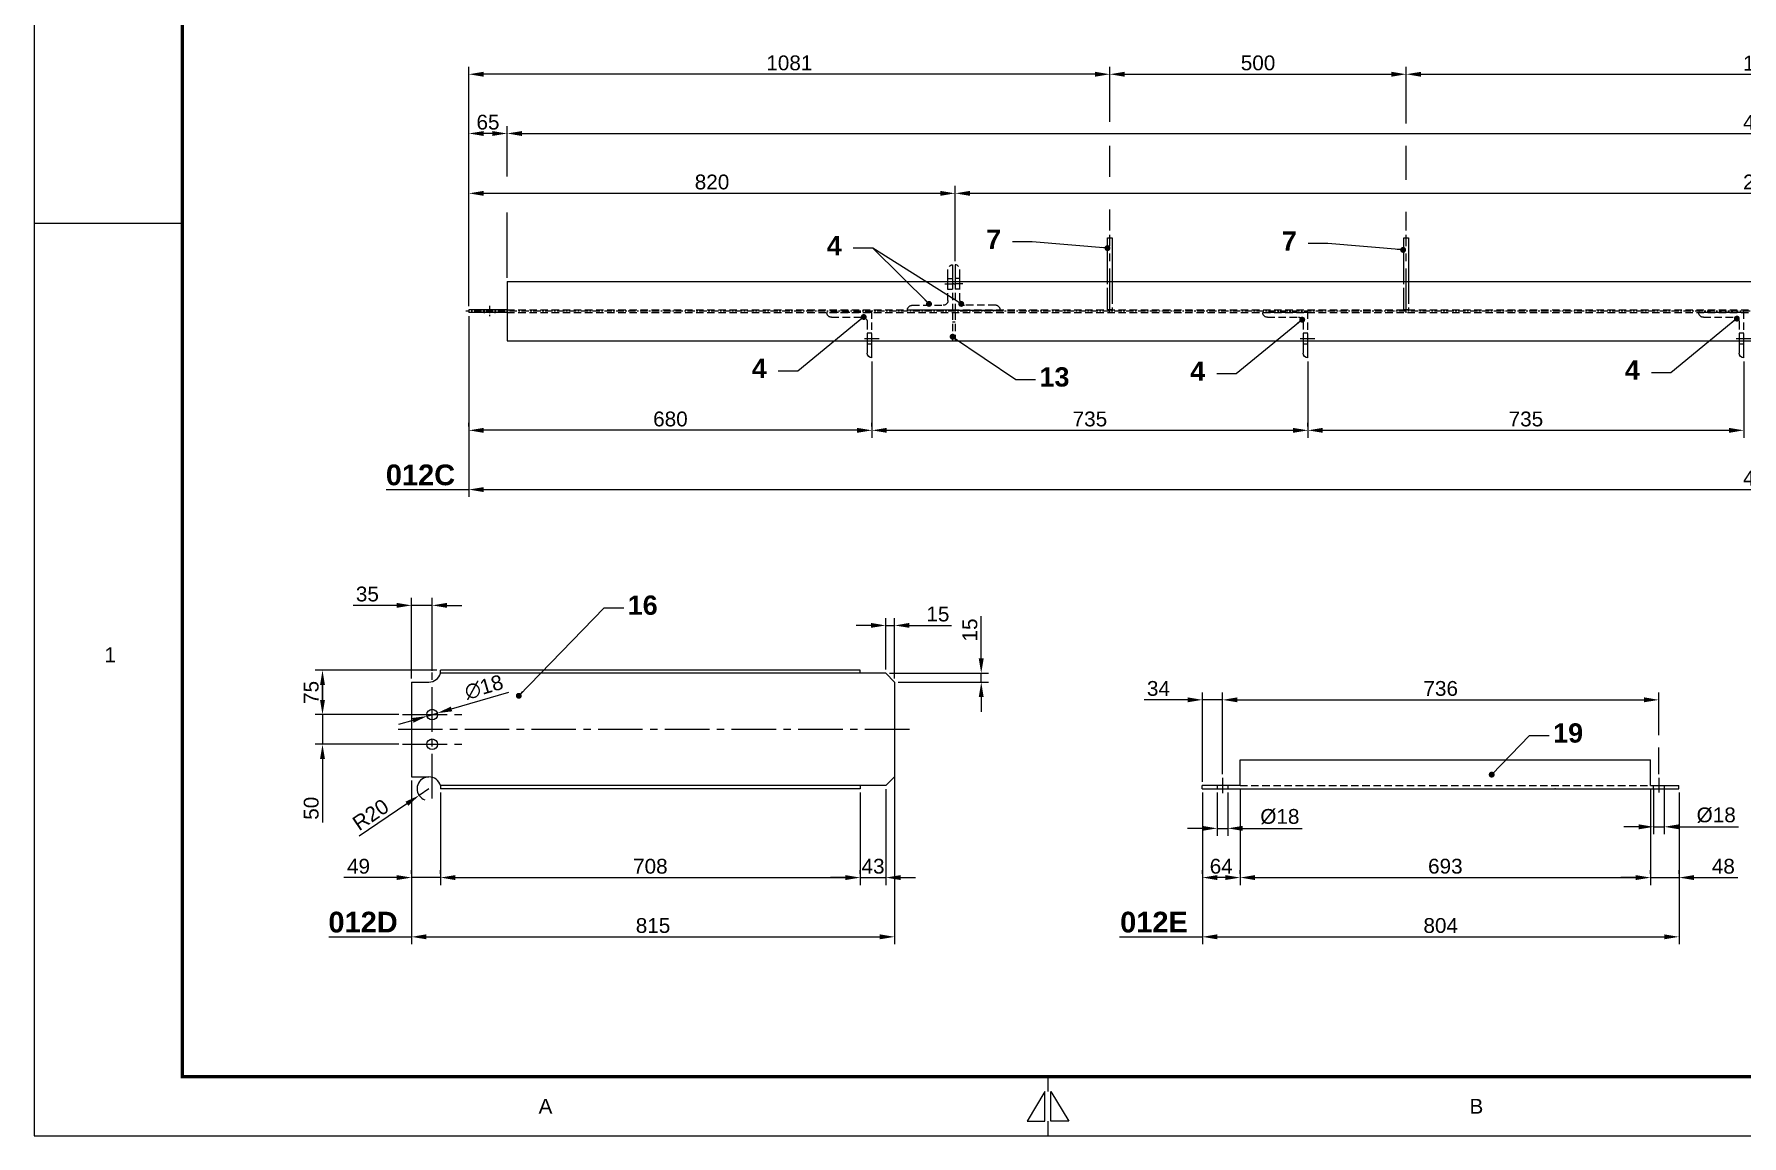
# Model space of a CAD drawing. Header units: millimetres. Extents: x -11137 to 17544, y -5373 to 15400.
# Drawn here: x 0 to 2880, y 0 to 1859 of the extents above; entities that cross this region are included whole.
import ezdxf
from ezdxf.enums import TextEntityAlignment as Align

# ---------------------------------------------------------------- set-up
doc = ezdxf.new("R2010")
doc.units = ezdxf.units.MM
doc.header["$LTSCALE"] = 100
doc.header["$MEASUREMENT"] = 0
for name, pattern in [('CENTER', [2, 1.25, -0.25, 0.25, -0.25]), ('CENTER2', [1.125, 0.75, -0.125, 0.125, -0.125]), ('HIDDEN', [0.375, 0.25, -0.125])]:
    doc.linetypes.add(name, pattern=pattern)
for name, color, linetype in [('2D_BEMASSUNG', 1, 'Continuous'), ('CENTRO', 1, 'CENTER'), ('CONTORNO', 3, 'Continuous'), ('EM-PJ-CENTRO', 10, 'CENTER2'), ('EM-PJ-CONTORNO', 3, 'Continuous'), ('EM-PJ-COTA', 7, 'Continuous'), ('EM-PJ-TEXTO', 7, 'Continuous'), ('EM-PJ-TRACEJADA', 1, 'HIDDEN')]:
    doc.layers.add(name, color=color, linetype=linetype)
doc.styles.add('PADRAO ANGLO', font='arial.ttf')
doc.styles.add('PADRAO ANGLO NEG', font='arialbd.ttf')
doc.dimstyles.new('COTAS-ANGLO-PADRÃO', dxfattribs={"dimscale": 10, "dimtxt": 2.5, "dimasz": 2.5, "dimexe": 1.25, "dimexo": 0.625, "dimtad": 1, "dimtxsty": 'PADRAO ANGLO', "dimcen": 2.5, "dimclrd": 256, "dimclre": 256, "dimclrt": 256, "dimadec": 0, "dimazin": 0, "dimtfac": 1, "dimtmove": 0, "dimatfit": 0, "dimfxl": 1, "dimarcsym": 0})

# ---------------------------------------------------------------- blocks, each defined once
blk = doc.blocks.new('FORMATO_A1')
for p, q in [((0, 594), (0, 0)), ((25, 154), (0, 154)), ((171, 10), (171, 7.5)), ((0, 0), (841, 0)), ((171, 2.5), (171, 0)), ((171, 2.5), (171, 0))]:
    blk.add_line(p, q)
at = {"const_width": 0.6}
blk.add_lwpolyline([(831, 584), (25, 584), (25, 10), (831, 10)], close=True, dxfattribs=at)
for points in [[(170.5, 7.5), (167.5, 2.5), (170.5, 2.5)], [(171.5, 7.5), (174.5, 2.5), (171.5, 2.5)]]:
    blk.add_lwpolyline(points, close=True)
at = {"style": 'PADRAO ANGLO'}
for s, p in [('1', (12.81, 81.2)), ('A', (86.25, 5)), ('B', (243.27, 5))]:
    blk.add_text(s, height=2.5, dxfattribs=at).set_placement(p, align=Align.MIDDLE)
blk = doc.blocks.new('u8')
at = {"layer": '2D_BEMASSUNG'}
blk.add_point((38250.3, -24316), dxfattribs=at)
at = {"layer": 'EM-PJ-CENTRO'}
for p, q in [((38268.8, -23754.9), (38242.5, -23754.9)), ((38268.8, -24490.9), (38243.9, -24490.9))]:
    blk.add_line(p, q, dxfattribs=at)
at = {"layer": 'EM-PJ-CONTORNO', "ltscale": 0.5}
for p, q in [((38250.3, -23720.9), (38250.3, -23774.5)), ((38250.3, -23720.9), (38255.8, -23720.9)), ((38255.8, -23784.5), (38255.8, -23720.9)), ((38250.3, -23774.5), (38250.3, -24487)), ((38255.8, -23784.5), (38299, -23784.5)), ((38299, -23784.5), (38299, -24477)), ((38255.8, -24477), (38299, -24477)), ((38255.8, -24477), (38255.8, -24487)), ((38250.3, -24487), (38250.3, -24524.9)), ((38255.8, -24487), (38255.8, -24524.9)), ((38250.3, -24524.9), (38255.8, -24524.9))]:
    blk.add_line(p, q, dxfattribs=at)
at = {"layer": 'EM-PJ-TRACEJADA', "ltscale": 0.5}
for p, q in [((38255.8, -23745.9), (38250.3, -23745.9)), ((38255.8, -23763.9), (38250.3, -23763.9)), ((38255.8, -23784.5), (38255.8, -24477)), ((38255.8, -24499.9), (38250.3, -24499.9))]:
    blk.add_line(p, q, dxfattribs=at)
at = {"layer": 'EM-PJ-TRACEJADA'}
blk.add_line((38250.3, -24481.9), (38255.8, -24481.9), dxfattribs=at)
blk = doc.blocks.new('*D34')
at = {"layer": 'Defpoints', "color": 0, "transparency": 16777216}
for p in [(1970.5, 585.9), (2774.5, 585.9), (2774.5, 335.9)]:
    blk.add_point(p, dxfattribs=at)
at = {"layer": 'EM-PJ-COTA', "lineweight": -2, "transparency": 16777216}
for p, q in [((1970.5, 579.7), (1970.5, 323.4)), ((2774.5, 579.7), (2774.5, 323.4)), ((1995.5, 335.9), (2749.5, 335.9))]:
    blk.add_line(p, q, dxfattribs=at)
at = {"layer": 'EM-PJ-COTA', "transparency": 16777216}
for points in [[(1995.5, 340.1), (1995.5, 331.8), (1970.5, 335.9)], [(2749.5, 340.1), (2749.5, 331.8), (2774.5, 335.9)]]:
    blk.add_solid(points, dxfattribs=at)
at = {"layer": 'EM-PJ-COTA', "transparency": 16777216, "insert": (2372.5, 354.9), "char_height": 25, "attachment_point": 5, "style": 'PADRAO ANGLO'}
blk.add_mtext('804', dxfattribs=at)
blk = doc.blocks.new('*D35')
at = {"layer": 'Defpoints', "color": 0, "transparency": 16777216}
for p in [(1970.5, 735.9), (1970.5, 591.5), (2004.5, 604.5)]:
    blk.add_point(p, dxfattribs=at)
at = {"layer": 'EM-PJ-COTA', "lineweight": -2, "transparency": 16777216}
for p, q in [((1945.5, 735.9), (1872.3, 735.9)), ((1970.5, 597.8), (1970.5, 748.4)), ((2004.5, 735.9), (1970.5, 735.9)), ((2004.5, 610.7), (2004.5, 748.4)), ((2029.5, 735.9), (2054.5, 735.9))]:
    blk.add_line(p, q, dxfattribs=at)
at = {"layer": 'EM-PJ-COTA', "transparency": 16777216}
for points in [[(1945.5, 740.1), (1945.5, 731.8), (1970.5, 735.9)], [(2029.5, 740.1), (2029.5, 731.8), (2004.5, 735.9)]]:
    blk.add_solid(points, dxfattribs=at)
at = {"layer": 'EM-PJ-COTA', "transparency": 16777216, "insert": (1896.4, 755), "char_height": 25, "attachment_point": 5, "style": 'PADRAO ANGLO'}
blk.add_mtext('34', dxfattribs=at)
blk = doc.blocks.new('*D36')
at = {"layer": 'Defpoints', "color": 0, "transparency": 16777216}
for p in [(2034.1, 591.5), (1970.5, 435.9), (1970.5, 435.9)]:
    blk.add_point(p, dxfattribs=at)
at = {"layer": 'EM-PJ-COTA', "lineweight": -2, "transparency": 16777216}
for p, q in [((2034.1, 585.3), (2034.1, 423.4)), ((1970.5, 442.2), (1970.5, 448.4)), ((2009.1, 435.9), (1995.5, 435.9))]:
    blk.add_line(p, q, dxfattribs=at)
at = {"layer": 'EM-PJ-COTA', "transparency": 16777216}
for points in [[(1995.5, 440.1), (1995.5, 431.8), (1970.5, 435.9)], [(2009.1, 440.1), (2009.1, 431.8), (2034.1, 435.9)]]:
    blk.add_solid(points, dxfattribs=at)
at = {"layer": 'EM-PJ-COTA', "transparency": 16777216, "insert": (2002.3, 454.9), "char_height": 25, "attachment_point": 5, "style": 'PADRAO ANGLO'}
blk.add_mtext('64', dxfattribs=at)
blk = doc.blocks.new('*D37')
at = {"layer": 'Defpoints', "color": 0, "transparency": 16777216}
for p in [(2726.6, 591.5), (2034.1, 435.9), (2726.6, 435.9)]:
    blk.add_point(p, dxfattribs=at)
at = {"layer": 'EM-PJ-COTA', "lineweight": -2, "transparency": 16777216}
for p, q in [((2726.6, 585.3), (2726.6, 423.4)), ((2034.1, 442.2), (2034.1, 448.4)), ((2059.1, 435.9), (2701.6, 435.9))]:
    blk.add_line(p, q, dxfattribs=at)
at = {"layer": 'EM-PJ-COTA', "transparency": 16777216}
for points in [[(2059.1, 440.1), (2059.1, 431.8), (2034.1, 435.9)], [(2701.6, 440.1), (2701.6, 431.8), (2726.6, 435.9)]]:
    blk.add_solid(points, dxfattribs=at)
at = {"layer": 'EM-PJ-COTA', "transparency": 16777216, "insert": (2380.3, 455), "char_height": 25, "attachment_point": 5, "style": 'PADRAO ANGLO'}
blk.add_mtext('693', dxfattribs=at)
blk = doc.blocks.new('*D38')
at = {"layer": 'Defpoints', "color": 0, "transparency": 16777216}
for p in [(2004.5, 735.9), (2740.5, 735.9), (2740.5, 604.5)]:
    blk.add_point(p, dxfattribs=at)
at = {"layer": 'EM-PJ-COTA', "lineweight": -2, "transparency": 16777216}
for p, q in [((2004.5, 742.2), (2004.5, 748.4)), ((2029.5, 735.9), (2715.5, 735.9)), ((2740.5, 676.1), (2740.5, 748.4)), ((2740.5, 610.7), (2740.5, 655.2))]:
    blk.add_line(p, q, dxfattribs=at)
at = {"layer": 'EM-PJ-COTA', "transparency": 16777216}
for points in [[(2029.5, 740.1), (2029.5, 731.8), (2004.5, 735.9)], [(2715.5, 740.1), (2715.5, 731.8), (2740.5, 735.9)]]:
    blk.add_solid(points, dxfattribs=at)
at = {"layer": 'EM-PJ-COTA', "transparency": 16777216, "insert": (2372.5, 755), "char_height": 25, "attachment_point": 5, "style": 'PADRAO ANGLO'}
blk.add_mtext('736', dxfattribs=at)
blk = doc.blocks.new('*D39')
at = {"layer": 'Defpoints', "color": 0, "transparency": 16777216}
for p in [(2726.6, 435.9), (2774.5, 435.9), (2774.5, 435.9)]:
    blk.add_point(p, dxfattribs=at)
at = {"layer": 'EM-PJ-COTA', "lineweight": -2, "transparency": 16777216}
for p, q in [((2701.6, 435.9), (2676.6, 435.9)), ((2726.6, 442.2), (2726.6, 448.4)), ((2726.6, 435.9), (2774.5, 435.9)), ((2774.5, 442.2), (2774.5, 448.4)), ((2799.5, 435.9), (2873.8, 435.9))]:
    blk.add_line(p, q, dxfattribs=at)
at = {"layer": 'EM-PJ-COTA', "transparency": 16777216}
for points in [[(2701.6, 440.1), (2701.6, 431.8), (2726.6, 435.9)], [(2799.5, 440.1), (2799.5, 431.8), (2774.5, 435.9)]]:
    blk.add_solid(points, dxfattribs=at)
at = {"layer": 'EM-PJ-COTA', "transparency": 16777216, "insert": (2849.2, 454.9), "char_height": 25, "attachment_point": 5, "style": 'PADRAO ANGLO'}
blk.add_mtext('48', dxfattribs=at)
blk = doc.blocks.new('*D43')
at = {"layer": 'Defpoints', "color": 0, "transparency": 16777216}
for p in [(733.2, 1389.6), (5109.4, 1388.7), (5109.4, 1090.8)]:
    blk.add_point(p, dxfattribs=at)
at = {"layer": 'EM-PJ-COTA', "lineweight": -2, "transparency": 16777216}
for p, q in [((733.2, 1383.4), (733.2, 1078.3)), ((5109.4, 1382.4), (5109.4, 1078.3)), ((758.2, 1090.8), (5084.4, 1090.8))]:
    blk.add_line(p, q, dxfattribs=at)
at = {"layer": 'EM-PJ-COTA', "transparency": 16777216}
for points in [[(758.2, 1094.9), (758.2, 1086.6), (733.2, 1090.8)], [(5084.4, 1094.9), (5084.4, 1086.6), (5109.4, 1090.8)]]:
    blk.add_solid(points, dxfattribs=at)
at = {"layer": 'EM-PJ-COTA', "transparency": 16777216, "insert": (2921.3, 1109.8), "char_height": 25, "attachment_point": 5, "style": 'PADRAO ANGLO'}
blk.add_mtext('4376', dxfattribs=at)
blk = doc.blocks.new('*D44')
at = {"layer": 'Defpoints', "color": 0, "transparency": 16777216}
for p in [(1413.2, 1313.4), (733.2, 1190.8), (733.2, 1190.8)]:
    blk.add_point(p, dxfattribs=at)
at = {"layer": 'EM-PJ-COTA', "lineweight": -2, "transparency": 16777216}
for p, q in [((1413.2, 1307.2), (1413.2, 1178.3)), ((733.2, 1197), (733.2, 1203.3)), ((1388.2, 1190.8), (758.2, 1190.8))]:
    blk.add_line(p, q, dxfattribs=at)
at = {"layer": 'EM-PJ-COTA', "transparency": 16777216}
for points in [[(758.2, 1194.9), (758.2, 1186.6), (733.2, 1190.8)], [(1388.2, 1194.9), (1388.2, 1186.6), (1413.2, 1190.8)]]:
    blk.add_solid(points, dxfattribs=at)
at = {"layer": 'EM-PJ-COTA', "transparency": 16777216, "insert": (1073.2, 1209.8), "char_height": 25, "attachment_point": 5, "style": 'PADRAO ANGLO'}
blk.add_mtext('680', dxfattribs=at)
blk = doc.blocks.new('*D45')
at = {"layer": 'Defpoints', "color": 0, "transparency": 16777216}
for p in [(2148.5, 1313.4), (1413.2, 1190.8), (2148.5, 1190.8)]:
    blk.add_point(p, dxfattribs=at)
at = {"layer": 'EM-PJ-COTA', "lineweight": -2, "transparency": 16777216}
for p, q in [((2148.5, 1307.2), (2148.5, 1178.3)), ((1413.2, 1197), (1413.2, 1203.3)), ((1438.2, 1190.8), (2123.5, 1190.8))]:
    blk.add_line(p, q, dxfattribs=at)
at = {"layer": 'EM-PJ-COTA', "transparency": 16777216}
for points in [[(1438.2, 1194.9), (1438.2, 1186.6), (1413.2, 1190.8)], [(2123.5, 1194.9), (2123.5, 1186.6), (2148.5, 1190.8)]]:
    blk.add_solid(points, dxfattribs=at)
at = {"layer": 'EM-PJ-COTA', "transparency": 16777216, "insert": (1780.8, 1209.8), "char_height": 25, "attachment_point": 5, "style": 'PADRAO ANGLO'}
blk.add_mtext('735', dxfattribs=at)
blk = doc.blocks.new('*D46')
at = {"layer": 'Defpoints', "color": 0, "transparency": 16777216}
for p in [(2883.8, 1313.4), (2148.5, 1190.8), (2883.8, 1190.8)]:
    blk.add_point(p, dxfattribs=at)
at = {"layer": 'EM-PJ-COTA', "lineweight": -2, "transparency": 16777216}
for p, q in [((2883.8, 1307.2), (2883.8, 1178.3)), ((2148.5, 1197), (2148.5, 1203.3)), ((2173.5, 1190.8), (2858.8, 1190.8))]:
    blk.add_line(p, q, dxfattribs=at)
at = {"layer": 'EM-PJ-COTA', "transparency": 16777216}
for points in [[(2173.5, 1194.9), (2173.5, 1186.6), (2148.5, 1190.8)], [(2858.8, 1194.9), (2858.8, 1186.6), (2883.8, 1190.8)]]:
    blk.add_solid(points, dxfattribs=at)
at = {"layer": 'EM-PJ-COTA', "transparency": 16777216, "insert": (2516.2, 1209.8), "char_height": 25, "attachment_point": 5, "style": 'PADRAO ANGLO'}
blk.add_mtext('735', dxfattribs=at)
blk = doc.blocks.new('*D49')
at = {"layer": 'Defpoints', "color": 0, "transparency": 16777216}
for p in [(1553.5, 1590.8), (733.2, 1476), (1553.5, 1470.1)]:
    blk.add_point(p, dxfattribs=at)
at = {"layer": 'EM-PJ-COTA', "lineweight": -2, "transparency": 16777216}
for p, q in [((733.2, 1482.2), (733.2, 1603.3)), ((758.2, 1590.8), (1528.5, 1590.8)), ((1553.5, 1476.4), (1553.5, 1603.3))]:
    blk.add_line(p, q, dxfattribs=at)
at = {"layer": 'EM-PJ-COTA', "transparency": 16777216}
for points in [[(758.2, 1594.9), (758.2, 1586.6), (733.2, 1590.8)], [(1528.5, 1594.9), (1528.5, 1586.6), (1553.5, 1590.8)]]:
    blk.add_solid(points, dxfattribs=at)
at = {"layer": 'EM-PJ-COTA', "transparency": 16777216, "insert": (1143.4, 1609.8), "char_height": 25, "attachment_point": 5, "style": 'PADRAO ANGLO'}
blk.add_mtext('820', dxfattribs=at)
blk = doc.blocks.new('*D50')
at = {"layer": 'Defpoints', "color": 0, "transparency": 16777216}
for p in [(1553.5, 1590.8), (4289.2, 1590.8), (4289.2, 1470.1)]:
    blk.add_point(p, dxfattribs=at)
at = {"layer": 'EM-PJ-COTA', "lineweight": -2, "transparency": 16777216}
for p, q in [((1553.5, 1597), (1553.5, 1603.3)), ((1578.5, 1590.8), (4264.2, 1590.8)), ((4289.2, 1476.4), (4289.2, 1603.3))]:
    blk.add_line(p, q, dxfattribs=at)
at = {"layer": 'EM-PJ-COTA', "transparency": 16777216}
for points in [[(1578.5, 1594.9), (1578.5, 1586.6), (1553.5, 1590.8)], [(4264.2, 1594.9), (4264.2, 1586.6), (4289.2, 1590.8)]]:
    blk.add_solid(points, dxfattribs=at)
at = {"layer": 'EM-PJ-COTA', "transparency": 16777216, "insert": (2921.3, 1609.8), "char_height": 25, "attachment_point": 5, "style": 'PADRAO ANGLO'}
blk.add_mtext('2736', dxfattribs=at)
blk = doc.blocks.new('*D51')
at = {"layer": 'Defpoints', "color": 0, "transparency": 16777216}
for p in [(733.2, 1791.8), (733.2, 1590.8), (1814.4, 1521.8)]:
    blk.add_point(p, dxfattribs=at)
at = {"layer": 'EM-PJ-COTA', "lineweight": -2, "transparency": 16777216}
for p, q in [((733.2, 1597), (733.2, 1804.3)), ((1789.4, 1791.8), (758.2, 1791.8)), ((1814.4, 1711.4), (1814.4, 1804.3)), ((1814.4, 1618.6), (1814.4, 1671.1)), ((1814.4, 1528), (1814.4, 1563.6))]:
    blk.add_line(p, q, dxfattribs=at)
at = {"layer": 'EM-PJ-COTA', "transparency": 16777216}
for points in [[(758.2, 1795.9), (758.2, 1787.6), (733.2, 1791.8)], [(1789.4, 1795.9), (1789.4, 1787.6), (1814.4, 1791.8)]]:
    blk.add_solid(points, dxfattribs=at)
at = {"layer": 'EM-PJ-COTA', "transparency": 16777216, "insert": (1273.8, 1810.8), "char_height": 25, "attachment_point": 5, "style": 'PADRAO ANGLO'}
blk.add_mtext('1081', dxfattribs=at)
blk = doc.blocks.new('*D52')
at = {"layer": 'Defpoints', "color": 0, "transparency": 16777216}
for p in [(1814.4, 1791.8), (2314.4, 1791.8), (2314.4, 1521.8)]:
    blk.add_point(p, dxfattribs=at)
at = {"layer": 'EM-PJ-COTA', "lineweight": -2, "transparency": 16777216}
for p, q in [((1814.4, 1798), (1814.4, 1804.3)), ((1839.4, 1791.8), (2289.4, 1791.8)), ((2314.4, 1708.9), (2314.4, 1804.3)), ((2314.4, 1613.6), (2314.4, 1671.1)), ((2314.4, 1528), (2314.4, 1559.3))]:
    blk.add_line(p, q, dxfattribs=at)
at = {"layer": 'EM-PJ-COTA', "transparency": 16777216}
for points in [[(1839.4, 1795.9), (1839.4, 1787.6), (1814.4, 1791.8)], [(2289.4, 1795.9), (2289.4, 1787.6), (2314.4, 1791.8)]]:
    blk.add_solid(points, dxfattribs=at)
at = {"layer": 'EM-PJ-COTA', "transparency": 16777216, "insert": (2064.4, 1810.8), "char_height": 25, "attachment_point": 5, "style": 'PADRAO ANGLO'}
blk.add_mtext('500', dxfattribs=at)
blk = doc.blocks.new('*D53')
at = {"layer": 'Defpoints', "color": 0, "transparency": 16777216}
for p in [(2314.4, 1791.8), (3528.2, 1791.8), (3528.2, 1521.8)]:
    blk.add_point(p, dxfattribs=at)
at = {"layer": 'EM-PJ-COTA', "lineweight": -2, "transparency": 16777216}
for p, q in [((2314.4, 1798), (2314.4, 1804.3)), ((2339.4, 1791.8), (3503.2, 1791.8)), ((3528.2, 1711.3), (3528.2, 1804.3)), ((3528.2, 1618.4), (3528.2, 1671.1)), ((3528.2, 1528), (3528.2, 1558.3))]:
    blk.add_line(p, q, dxfattribs=at)
at = {"layer": 'EM-PJ-COTA', "transparency": 16777216}
for points in [[(2339.4, 1795.9), (2339.4, 1787.6), (2314.4, 1791.8)], [(3503.2, 1795.9), (3503.2, 1787.6), (3528.2, 1791.8)]]:
    blk.add_solid(points, dxfattribs=at)
at = {"layer": 'EM-PJ-COTA', "transparency": 16777216, "insert": (2921.3, 1810.6), "char_height": 25, "attachment_point": 5, "style": 'PADRAO ANGLO'}
blk.add_mtext('1214', dxfattribs=at)
blk = doc.blocks.new('*D100')
at = {"layer": 'Defpoints', "color": 0, "transparency": 16777216}
for p in [(1451.4, 761.6), (636.4, 605.9), (1451.4, 335.9)]:
    blk.add_point(p, dxfattribs=at)
at = {"layer": 'EM-PJ-COTA', "lineweight": -2, "transparency": 16777216}
for p, q in [((1451.4, 755.4), (1451.4, 323.4)), ((636.4, 599.7), (636.4, 323.4)), ((661.4, 335.9), (1426.4, 335.9))]:
    blk.add_line(p, q, dxfattribs=at)
at = {"layer": 'EM-PJ-COTA', "transparency": 16777216}
for points in [[(661.4, 340.1), (661.4, 331.8), (636.4, 335.9)], [(1426.4, 340.1), (1426.4, 331.8), (1451.4, 335.9)]]:
    blk.add_solid(points, dxfattribs=at)
at = {"layer": 'EM-PJ-COTA', "transparency": 16777216, "insert": (1043.9, 354.9), "char_height": 25, "attachment_point": 5, "style": 'PADRAO ANGLO'}
blk.add_mtext('815', dxfattribs=at)
blk = doc.blocks.new('*D101')
at = {"layer": 'Defpoints', "color": 0, "transparency": 16777216}
for p in [(685.3, 585.9), (636.4, 435.9), (685.3, 435.9)]:
    blk.add_point(p, dxfattribs=at)
at = {"layer": 'EM-PJ-COTA', "lineweight": -2, "transparency": 16777216}
for p, q in [((685.3, 579.7), (685.3, 423.4)), ((611.4, 435.9), (522.4, 435.9)), ((636.4, 442.2), (636.4, 448.4)), ((685.3, 435.9), (636.4, 435.9)), ((710.3, 435.9), (735.3, 435.9))]:
    blk.add_line(p, q, dxfattribs=at)
at = {"layer": 'EM-PJ-COTA', "transparency": 16777216}
for points in [[(611.4, 440.1), (611.4, 431.8), (636.4, 435.9)], [(710.3, 440.1), (710.3, 431.8), (685.3, 435.9)]]:
    blk.add_solid(points, dxfattribs=at)
at = {"layer": 'EM-PJ-COTA', "transparency": 16777216, "insert": (547.1, 454.9), "char_height": 25, "attachment_point": 5, "style": 'PADRAO ANGLO'}
blk.add_mtext('49', dxfattribs=at)
blk = doc.blocks.new('*D102')
at = {"layer": 'Defpoints', "color": 0, "transparency": 16777216}
for p in [(636.4, 895.4), (671.4, 778.9), (636.4, 765.9)]:
    blk.add_point(p, dxfattribs=at)
at = {"layer": 'EM-PJ-COTA', "lineweight": -2, "transparency": 16777216}
for p, q in [((611.4, 895.4), (537.9, 895.4)), ((636.4, 772.2), (636.4, 907.9)), ((671.4, 895.4), (636.4, 895.4)), ((671.4, 785.1), (671.4, 907.9)), ((696.4, 895.4), (721.4, 895.4))]:
    blk.add_line(p, q, dxfattribs=at)
at = {"layer": 'EM-PJ-COTA', "transparency": 16777216}
for points in [[(611.4, 899.6), (611.4, 891.2), (636.4, 895.4)], [(696.4, 899.6), (696.4, 891.2), (671.4, 895.4)]]:
    blk.add_solid(points, dxfattribs=at)
at = {"layer": 'EM-PJ-COTA', "transparency": 16777216, "insert": (562.1, 914.4), "char_height": 25, "attachment_point": 5, "style": 'PADRAO ANGLO'}
blk.add_mtext('35', dxfattribs=at)
blk = doc.blocks.new('A$C58bb2857')
at = {"layer": 'EM-PJ-CENTRO'}
for p, q in [((35, -196.4), (35, 34)), ((-15, -55), (92.3, -55)), ((840, -80), (-25, -80)), ((-15, -105), (93.1, -105))]:
    blk.add_line(p, q, dxfattribs=at)
at = {"layer": 'EM-PJ-CONTORNO'}
for p, q in [((0, 0), (0, -160)), ((0, 0), (29.6, 0)), ((757.1, 20), (48.9, 20)), ((48.9, 14.8), (48.9, 20)), ((757.1, 14.8), (48.9, 14.8)), ((757.1, 14.8), (757.1, 20)), ((800, 14.8), (757.1, 14.8)), ((800, 14.8), (815, -0.2)), ((815, -0.2), (815, -160)), ((0, -160), (29.6, -160)), ((800, -174.8), (815, -159.8)), ((757.1, -174.8), (48.9, -174.8)), ((48.9, -174.8), (48.9, -180)), ((757.1, -180), (48.9, -180)), ((757.1, -174.8), (757.1, -180)), ((800, -174.8), (757.1, -174.8))]:
    blk.add_line(p, q, dxfattribs=at)
for centre in [(35, -55), (35, -105)]:
    blk.add_circle(centre, 9, dxfattribs=at)
for centre, start, end in [((29.6, 20), 270, 344.9299), ((29.6, -180), 15.0701, 90)]:
    blk.add_arc(centre, 20, start, end, dxfattribs=at)
blk = doc.blocks.new('*D104')
at = {"layer": 'Defpoints', "color": 0, "transparency": 16777216}
for p in [(666, 585.9), (649.4, 574.7)]:
    blk.add_point(p, dxfattribs=at)
at = {"layer": 'EM-PJ-COTA', "lineweight": -2, "transparency": 16777216}
for p, q in [((666, 585.9), (649.4, 574.7)), ((628.8, 560.6), (548.4, 505.9))]:
    blk.add_line(p, q, dxfattribs=at)
blk.add_arc((666, 585.9), 20, 107.9049, 250.0501, dxfattribs=at)
at = {"layer": 'EM-PJ-COTA', "transparency": 16777216}
blk.add_solid([(626.4, 564.1), (631.1, 557.2), (649.4, 574.7)], dxfattribs=at)
at = {"layer": 'EM-PJ-COTA', "transparency": 16777216, "insert": (567.6, 542), "char_height": 25, "attachment_point": 5, "rotation": 34.2402, "style": 'PADRAO ANGLO'}
blk.add_mtext('R20', dxfattribs=at)
blk = doc.blocks.new('*D105')
at = {"layer": 'Defpoints', "color": 0, "transparency": 16777216}
for p in [(1451.4, 861.5), (1436.4, 780.7), (1451.4, 765.7)]:
    blk.add_point(p, dxfattribs=at)
at = {"layer": 'EM-PJ-COTA', "lineweight": -2, "transparency": 16777216}
for p, q in [((1436.4, 787), (1436.4, 874)), ((1451.4, 772), (1451.4, 874)), ((1411.4, 861.5), (1386.4, 861.5)), ((1436.4, 861.5), (1451.4, 861.5)), ((1476.4, 861.5), (1547.5, 861.5))]:
    blk.add_line(p, q, dxfattribs=at)
at = {"layer": 'EM-PJ-COTA', "transparency": 16777216}
for points in [[(1411.4, 865.7), (1411.4, 857.4), (1436.4, 861.5)], [(1476.4, 865.7), (1476.4, 857.4), (1451.4, 861.5)]]:
    blk.add_solid(points, dxfattribs=at)
at = {"layer": 'EM-PJ-COTA', "transparency": 16777216, "insert": (1524.4, 880.6), "char_height": 25, "attachment_point": 5, "style": 'PADRAO ANGLO'}
blk.add_mtext('15', dxfattribs=at)
blk = doc.blocks.new('*D106')
at = {"layer": 'Defpoints', "color": 0, "transparency": 16777216}
for p in [(1436.4, 780.7), (1597.5, 780.7), (1451.4, 765.7)]:
    blk.add_point(p, dxfattribs=at)
at = {"layer": 'EM-PJ-COTA', "lineweight": -2, "transparency": 16777216}
for p, q in [((1597.5, 805.7), (1597.5, 876.9)), ((1442.6, 780.7), (1610, 780.7)), ((1597.5, 765.7), (1597.5, 780.7)), ((1457.6, 765.7), (1610, 765.7)), ((1597.5, 740.7), (1597.5, 715.7))]:
    blk.add_line(p, q, dxfattribs=at)
at = {"layer": 'EM-PJ-COTA', "transparency": 16777216}
for points in [[(1593.3, 805.7), (1601.6, 805.7), (1597.5, 780.7)], [(1593.3, 740.7), (1601.6, 740.7), (1597.5, 765.7)]]:
    blk.add_solid(points, dxfattribs=at)
at = {"layer": 'EM-PJ-COTA', "transparency": 16777216, "insert": (1578.5, 853.8), "char_height": 25, "attachment_point": 5, "rotation": 90, "style": 'PADRAO ANGLO'}
blk.add_mtext('15', dxfattribs=at)
blk = doc.blocks.new('*D107')
at = {"layer": 'Defpoints', "color": 0, "transparency": 16777216}
for p in [(1393.5, 585.9), (685.3, 435.9), (1393.5, 435.9)]:
    blk.add_point(p, dxfattribs=at)
at = {"layer": 'EM-PJ-COTA', "lineweight": -2, "transparency": 16777216}
for p, q in [((1393.5, 579.7), (1393.5, 423.4)), ((685.3, 442.2), (685.3, 448.4)), ((710.3, 435.9), (1368.5, 435.9))]:
    blk.add_line(p, q, dxfattribs=at)
at = {"layer": 'EM-PJ-COTA', "transparency": 16777216}
for points in [[(710.3, 440.1), (710.3, 431.8), (685.3, 435.9)], [(1368.5, 440.1), (1368.5, 431.8), (1393.5, 435.9)]]:
    blk.add_solid(points, dxfattribs=at)
at = {"layer": 'EM-PJ-COTA', "transparency": 16777216, "insert": (1039.4, 454.9), "char_height": 25, "attachment_point": 5, "style": 'PADRAO ANGLO'}
blk.add_mtext('708', dxfattribs=at)
blk = doc.blocks.new('*D108')
at = {"layer": 'Defpoints', "color": 0, "transparency": 16777216}
for p in [(1436.4, 591.1), (1393.5, 435.9), (1436.4, 435.9)]:
    blk.add_point(p, dxfattribs=at)
at = {"layer": 'EM-PJ-COTA', "lineweight": -2, "transparency": 16777216}
for p, q in [((1436.4, 584.9), (1436.4, 423.4)), ((1368.5, 435.9), (1343.5, 435.9)), ((1393.5, 442.2), (1393.5, 448.4)), ((1393.5, 435.9), (1436.4, 435.9)), ((1461.4, 435.9), (1486.4, 435.9))]:
    blk.add_line(p, q, dxfattribs=at)
at = {"layer": 'EM-PJ-COTA', "transparency": 16777216}
for points in [[(1368.5, 440.1), (1368.5, 431.8), (1393.5, 435.9)], [(1461.4, 440.1), (1461.4, 431.8), (1436.4, 435.9)]]:
    blk.add_solid(points, dxfattribs=at)
at = {"layer": 'EM-PJ-COTA', "transparency": 16777216, "insert": (1415, 455), "char_height": 25, "attachment_point": 5, "style": 'PADRAO ANGLO'}
blk.add_mtext('43', dxfattribs=at)
blk = doc.blocks.new('*D109')
at = {"layer": 'Defpoints', "color": 0, "transparency": 16777216}
for p in [(486.4, 710.9), (621.4, 710.9), (621.4, 660.9)]:
    blk.add_point(p, dxfattribs=at)
at = {"layer": 'EM-PJ-COTA', "lineweight": -2, "transparency": 16777216}
for p, q in [((486.4, 735.9), (486.4, 760.9)), ((615.1, 710.9), (473.9, 710.9)), ((486.4, 710.9), (486.4, 660.9)), ((615.1, 660.9), (473.9, 660.9)), ((486.4, 635.9), (486.4, 528.8))]:
    blk.add_line(p, q, dxfattribs=at)
at = {"layer": 'EM-PJ-COTA', "transparency": 16777216}
for points in [[(482.2, 735.9), (490.5, 735.9), (486.4, 710.9)], [(482.2, 635.9), (490.5, 635.9), (486.4, 660.9)]]:
    blk.add_solid(points, dxfattribs=at)
at = {"layer": 'EM-PJ-COTA', "transparency": 16777216, "insert": (467.4, 552.9), "char_height": 25, "attachment_point": 5, "rotation": 90, "style": 'PADRAO ANGLO'}
blk.add_mtext('50', dxfattribs=at)
blk = doc.blocks.new('*D110')
at = {"layer": 'Defpoints', "color": 0, "transparency": 16777216}
for p in [(685.3, 785.9), (486.4, 710.9), (621.4, 710.9)]:
    blk.add_point(p, dxfattribs=at)
at = {"layer": 'EM-PJ-COTA', "lineweight": -2, "transparency": 16777216}
for p, q in [((679, 785.9), (473.9, 785.9)), ((486.4, 760.9), (486.4, 735.9)), ((615.1, 710.9), (473.9, 710.9))]:
    blk.add_line(p, q, dxfattribs=at)
at = {"layer": 'EM-PJ-COTA', "transparency": 16777216}
for points in [[(482.2, 760.9), (490.5, 760.9), (486.4, 785.9)], [(482.2, 735.9), (490.5, 735.9), (486.4, 710.9)]]:
    blk.add_solid(points, dxfattribs=at)
at = {"layer": 'EM-PJ-COTA', "transparency": 16777216, "insert": (467.4, 748.4), "char_height": 25, "attachment_point": 5, "rotation": 90, "style": 'PADRAO ANGLO'}
blk.add_mtext('75', dxfattribs=at)
blk = doc.blocks.new('A$Cd46b86cf')
at = {"layer": 'CENTRO', "ltscale": 0.1}
blk.add_line((769.54, -3.9), (751.6, -3.9), dxfattribs=at)
at = {"layer": 'EM-PJ-CONTORNO', "ltscale": 0.5}
for p, q in [((756.6, 28.3), (756.6, 0)), ((764.54, 10), (764.54, 20.36)), ((764.54, 0), (764.54, 10))]:
    blk.add_line(p, q, dxfattribs=at)
blk.add_arc((756.6, 20.36), 7.94, 42.26372, 90, dxfattribs=at)
at = {"layer": 'EM-PJ-TRACEJADA', "ltscale": 0.5}
for p, q in [((764.54, 5.1), (756.6, 5.1)), ((764.54, -32.02), (764.54, 0)), ((756.6, 0), (756.6, -47.9)), ((756.6, -47.9), (832.8, -47.9)), ((824.86, -39.96), (772.48, -39.96))]:
    blk.add_line(p, q, dxfattribs=at)
at = {"layer": 'EM-PJ-TRACEJADA'}
blk.add_line((764.54, -12.9), (756.6, -12.9), dxfattribs=at)
at = {"layer": 'EM-PJ-TRACEJADA', "ltscale": 0.5}
for centre, start, end in [((772.48, -32.02), 180, 270), ((824.86, -47.9), 0, 90)]:
    blk.add_arc(centre, 7.94, start, end, dxfattribs=at)
blk = doc.blocks.new('A$Cfd298604')
at = {"layer": 'EM-PJ-CENTRO'}
blk.add_line((44, 12.9), (44, -11.9), dxfattribs=at)
at = {"layer": 'EM-PJ-CONTORNO', "ltscale": 0.5}
for p, q in [((47.9, 7.9), (68.3, 7.9)), ((76.2, 0), (47.9, 0))]:
    blk.add_line(p, q, dxfattribs=at)
blk.add_arc((68.3, 0), 7.94, 0, 90, dxfattribs=at)
at = {"layer": 'EM-PJ-TRACEJADA', "ltscale": 0.5}
for p, q in [((0, 0), (0, 76.2)), ((7.9, 68.3), (7.9, 15.9)), ((47.9, 0), (0, 0)), ((15.9, 7.9), (47.9, 7.9))]:
    blk.add_line(p, q, dxfattribs=at)
at = {"layer": 'EM-PJ-TRACEJADA'}
for p, q in [((35, 0), (35, 7.9)), ((53, 7.9), (53, 0))]:
    blk.add_line(p, q, dxfattribs=at)
at = {"layer": 'EM-PJ-TRACEJADA', "ltscale": 0.5}
for centre, start, end in [((0, 68.3), 0, 90), ((15.9, 15.9), 180, 270)]:
    blk.add_arc(centre, 7.94, start, end, dxfattribs=at)
blk = doc.blocks.new('b guard remov')
at = {"layer": 'EM-PJ-CENTRO'}
blk.add_line((39699.5, -27139.9), (39699.5, -27008), dxfattribs=at)
at = {"layer": 'EM-PJ-CENTRO', "ltscale": 0.5}
for p, q in [((39695.5, -27134.9), (39695.5, -27087)), ((39703.5, -27087), (39703.5, -27134.9)), ((39703.5, -27134.9), (39695.5, -27134.9))]:
    blk.add_line(p, q, dxfattribs=at)
at = {"layer": 'EM-PJ-CONTORNO', "ltscale": 0.5}
for p, q in [((39695.5, -27087), (39695.5, -27013)), ((39695.5, -27013), (39703.5, -27013)), ((39703.5, -27013), (39703.5, -27087))]:
    blk.add_line(p, q, dxfattribs=at)
blk = doc.blocks.new('A$Cdb7c571d')
at = {"layer": 'CENTRO', "ltscale": 0.1}
for p, q in [((5, 0), (-4381.2, 0)), ((-4341.2, 9), (-4341.2, -9))]:
    blk.add_line(p, q, dxfattribs=at)
at = {"layer": 'CONTORNO'}
for p in [(-4376.2, 2.2), (-4311.6, -2.2)]:
    blk.add_line(p, (-4376.2, -2.2), dxfattribs=at)
at = {"layer": 'EM-PJ-CONTORNO', "ltscale": 0.5}
for p, q in [((-4311.6, 50), (-64.6, 50)), ((-4311.6, 50), (-4311.6, -50)), ((-4311.6, 2.2), (-4376.2, 2.2)), ((-4311.6, -50), (-64.6, -50))]:
    blk.add_line(p, q, dxfattribs=at)
at = {"layer": 'EM-PJ-TRACEJADA', "ltscale": 0.5}
for p, q in [((-4350.2, 3.1), (-4350.2, -3.1)), ((-4332.2, 3.1), (-4332.2, -3.1)), ((-4311.6, 2.2), (-64.6, 2.2)), ((-4311.6, -2.2), (-64.6, -2.2)), ((-3560.2, -2.2), (-3560.2, -50)), ((-3560.2, -18.1), (-3555.9, -18.1)), ((-3555.9, -2.2), (-3555.9, -50))]:
    blk.add_line(p, q, dxfattribs=at)
at = {"layer": 'EM-PJ-CENTRO'}
for p in [(-42994.5, 27137.1), (-42494.5, 27137.1)]:
    blk.add_blockref('b guard remov', p, dxfattribs=at)
at = {"layer": 'EM-PJ-TRACEJADA', "xscale": -1}
blk.add_blockref('A$Cd46b86cf', (-2803.6, 50), dxfattribs=at)
at = {"layer": 'EM-PJ-TRACEJADA'}
blk.add_blockref('A$Cd46b86cf', (-4312.5, 50), dxfattribs=at)
at = {"layer": 'EM-PJ-TRACEJADA', "xscale": -1.000000000000001, "rotation": 90}
for p in [(-3696.2, -2.2), (-2960.9, -2.2), (-2225.6, -2.2)]:
    blk.add_blockref('A$Cfd298604', p, dxfattribs=at)
blk = doc.blocks.new('*D299')
at = {"layer": 'Defpoints', "color": 0, "transparency": 16777216}
for p in [(733.2, 1691.8), (797.8, 1441.8), (733.2, 1393.9)]:
    blk.add_point(p, dxfattribs=at)
at = {"layer": 'EM-PJ-COTA', "lineweight": -2, "transparency": 16777216}
for p, q in [((733.2, 1400.2), (733.2, 1704.3)), ((797.8, 1619.3), (797.8, 1704.3)), ((772.8, 1691.8), (758.2, 1691.8)), ((797.8, 1448), (797.8, 1558.5))]:
    blk.add_line(p, q, dxfattribs=at)
at = {"layer": 'EM-PJ-COTA', "transparency": 16777216}
for points in [[(758.2, 1695.9), (758.2, 1687.6), (733.2, 1691.8)], [(772.8, 1695.9), (772.8, 1687.6), (797.8, 1691.8)]]:
    blk.add_solid(points, dxfattribs=at)
at = {"layer": 'EM-PJ-COTA', "transparency": 16777216, "insert": (765.5, 1710.8), "char_height": 25, "attachment_point": 5, "style": 'PADRAO ANGLO'}
blk.add_mtext('65', dxfattribs=at)
blk = doc.blocks.new('*D301')
at = {"layer": 'Defpoints', "color": 0, "transparency": 16777216}
for p in [(797.8, 1691.8), (5044.8, 1691.8), (5044.8, 1519.9)]:
    blk.add_point(p, dxfattribs=at)
at = {"layer": 'EM-PJ-COTA', "lineweight": -2, "transparency": 16777216}
for p, q in [((797.8, 1698), (797.8, 1704.3)), ((5044.8, 1526.1), (5044.8, 1704.3)), ((822.8, 1691.8), (5019.8, 1691.8))]:
    blk.add_line(p, q, dxfattribs=at)
at = {"layer": 'EM-PJ-COTA', "transparency": 16777216}
for points in [[(822.8, 1695.9), (822.8, 1687.6), (797.8, 1691.8)], [(5019.8, 1695.9), (5019.8, 1687.6), (5044.8, 1691.8)]]:
    blk.add_solid(points, dxfattribs=at)
at = {"layer": 'EM-PJ-COTA', "transparency": 16777216, "insert": (2921.3, 1710.6), "char_height": 25, "attachment_point": 5, "style": 'PADRAO ANGLO'}
blk.add_mtext('4247', dxfattribs=at)
blk = doc.blocks.new('*D391')
at = {"layer": 'Defpoints', "color": 0, "transparency": 16777216}
for p in [(1995.5, 585.9), (2013.5, 585.9), (2013.5, 519)]:
    blk.add_point(p, dxfattribs=at)
at = {"layer": 'EM-PJ-COTA', "lineweight": -2, "transparency": 16777216}
for p, q in [((1995.5, 579.7), (1995.5, 506.5)), ((2013.5, 579.7), (2013.5, 506.5)), ((1970.5, 519), (1945.5, 519)), ((1995.5, 519), (2013.5, 519)), ((2038.5, 519), (2139, 519))]:
    blk.add_line(p, q, dxfattribs=at)
at = {"layer": 'EM-PJ-COTA', "transparency": 16777216}
for points in [[(1970.5, 523.2), (1970.5, 514.8), (1995.5, 519)], [(2038.5, 523.2), (2038.5, 514.8), (2013.5, 519)]]:
    blk.add_solid(points, dxfattribs=at)
at = {"layer": 'EM-PJ-COTA', "transparency": 16777216, "insert": (2101.2, 538.7), "char_height": 25, "attachment_point": 5, "style": 'PADRAO ANGLO'}
blk.add_mtext('%%C18', dxfattribs=at)
blk = doc.blocks.new('*D392')
at = {"layer": 'Defpoints', "color": 0, "transparency": 16777216}
for p in [(2731.6, 591.5), (2749.5, 591.5), (2749.5, 521.6)]:
    blk.add_point(p, dxfattribs=at)
at = {"layer": 'EM-PJ-COTA', "lineweight": -2, "transparency": 16777216}
for p, q in [((2731.6, 585.3), (2731.6, 509.1)), ((2749.5, 585.3), (2749.5, 509.1)), ((2706.6, 521.6), (2681.6, 521.6)), ((2731.6, 521.6), (2749.5, 521.6)), ((2774.5, 521.6), (2875, 521.6))]:
    blk.add_line(p, q, dxfattribs=at)
at = {"layer": 'EM-PJ-COTA', "transparency": 16777216}
for points in [[(2706.6, 525.8), (2706.6, 517.4), (2731.6, 521.6)], [(2774.5, 525.8), (2774.5, 517.4), (2749.5, 521.6)]]:
    blk.add_solid(points, dxfattribs=at)
at = {"layer": 'EM-PJ-COTA', "transparency": 16777216, "insert": (2837.2, 541.3), "char_height": 25, "attachment_point": 5, "style": 'PADRAO ANGLO'}
blk.add_mtext('%%C18', dxfattribs=at)
blk = doc.blocks.new('*D396')
at = {"layer": 'Defpoints', "color": 0, "transparency": 16777216}
for p in [(662.7, 708.4), (680, 713.5)]:
    blk.add_point(p, dxfattribs=at)
at = {"layer": 'EM-PJ-COTA', "lineweight": -2, "transparency": 16777216}
for p, q in [((704, 720.5), (800.5, 748.9)), ((638.8, 701.3), (614.8, 694.3)), ((662.7, 708.4), (680, 713.5))]:
    blk.add_line(p, q, dxfattribs=at)
at = {"layer": 'EM-PJ-COTA', "transparency": 16777216}
for points in [[(702.8, 724.5), (705.2, 716.5), (680, 713.5)], [(637.6, 705.3), (639.9, 697.3), (662.7, 708.4)]]:
    blk.add_solid(points, dxfattribs=at)
at = {"layer": 'EM-PJ-COTA', "transparency": 16777216, "insert": (758.6, 757.2), "char_height": 25, "attachment_point": 5, "rotation": 16.4088, "style": 'PADRAO ANGLO'}
blk.add_mtext('∅18', dxfattribs=at)

msp = doc.modelspace()

# ---------------------------------------------------------------- linework, layer by layer
at = {"layer": 'EM-PJ-CONTORNO'}
for p, q in [((593.685, 1090.763), (733.227, 1090.763)), ((496.834, 335.93), (636.376, 335.93)), ((1830.925, 335.93), (1970.466, 335.93))]:
    msp.add_line(p, q, dxfattribs=at)
at = {"layer": 'EM-PJ-COTA'}
for p, q in [((1414.648, 1498.076), (1381.722, 1498.076)), ((1683.388, 1508.919), (1650.462, 1508.919)), ((2182.098, 1505.878), (2149.172, 1505.878)), ((1288.109, 1290.861), (1255.183, 1290.861)), ((1655.963, 1276.61), (1688.889, 1276.61)), ((2027.699, 1286.31), (1994.773, 1286.31)), ((2760.825, 1288.102), (2727.899, 1288.102)), ((961.457, 891.363), (994.383, 891.363)), ((2522.41, 675.635), (2555.336, 675.635))]:
    msp.add_line(p, q, dxfattribs=at)

# ---------------------------------------------------------------- block references
at = {"xscale": 10, "yscale": 10, "zscale": 10}
msp.add_blockref('FORMATO_A1', (0, 0), dxfattribs=at)
at = {"layer": '2D_BEMASSUNG', "color": 5, "rotation": 90.00000000000001}
msp.add_blockref('u8', (-21750.478, -37664.327), dxfattribs=at)
at = {"layer": 'EM-PJ-CONTORNO'}
msp.add_blockref('A$Cdb7c571d', (5109.427, 1391.763), dxfattribs=at)
at = {"layer": 'EM-PJ-COTA'}
msp.add_blockref('A$C58bb2857', (636.376, 765.93), dxfattribs=at)

# ---------------------------------------------------------------- texts
at = {"layer": 'EM-PJ-TEXTO', "style": 'PADRAO ANGLO NEG'}
for s, height, p in [('7', 32.5, (1618.332, 1513.278)), ('4', 32.5, (1349.592, 1502.435)), ('7', 32.5, (2117.042, 1510.237)), ('4', 32.5, (1223.053, 1295.221)), ('13', 32.5, (1721.019, 1280.97)), ('4', 32.5, (1962.643, 1290.669)), ('4', 32.5, (2695.768, 1292.461)), ('012C', 35, (651.648, 1115.607)), ('16', 32.5, (1026.513, 895.722)), ('19', 32.5, (2587.466, 679.994)), ('012D', 35, (554.797, 360.773)), ('012E', 35, (1888.887, 360.773))]:
    msp.add_text(s, height=height, dxfattribs=at).set_placement(p, align=Align.MIDDLE_CENTER)

# ---------------------------------------------------------------- dimensions: what is measured, and where the dimension line sits
at = {"layer": 'EM-PJ-COTA'}
for base, p1, p2, picture, middle in [((733.227, 1791.763), (1814.416, 1521.763), (733.227, 1590.763), '*D51', (1273.822, 1810.778)), ((2314.416, 1791.763), (1814.416, 1791.763), (2314.416, 1521.763), '*D52', (2064.416, 1810.778)), ((3528.238, 1791.763), (2314.416, 1791.763), (3528.238, 1521.763), '*D53', (2921.327, 1810.565)), ((733.227, 1691.763), (797.827, 1441.763), (733.227, 1393.913), '*D299', (765.527, 1710.778)), ((1553.477, 1590.763), (733.227, 1475.997), (1553.477, 1470.113), '*D49', (1143.352, 1609.778)), ((4289.177, 1590.763), (1553.477, 1590.763), (4289.177, 1470.113), '*D50', (2921.327, 1609.786)), ((5109.427, 1090.763), (733.227, 1389.613), (5109.427, 1388.663), '*D43', (2921.327, 1109.786)), ((733.227, 1190.763), (1413.18, 1313.413), (733.227, 1190.763), '*D44', (1073.204, 1209.778)), ((2148.514, 1190.763), (1413.18, 1190.763), (2148.514, 1313.413), '*D45', (1780.847, 1209.786)), ((2883.847, 1190.763), (2148.514, 1190.763), (2883.847, 1313.413), '*D46', (2516.18, 1209.786)), ((1451.376, 861.543), (1436.376, 780.73), (1451.376, 765.73), '*D105', (1524.449, 880.557)), ((1451.376, 335.93), (636.376, 605.93), (1451.376, 761.63), '*D100', (1043.876, 354.944)), ((1970.466, 735.93), (2004.466, 604.46), (1970.466, 591.52), '*D35', (1896.37, 754.952)), ((2740.466, 735.93), (2004.466, 735.93), (2740.466, 604.46), '*D38', (2372.466, 754.952)), ((1393.526, 435.93), (685.276, 435.93), (1393.526, 585.93), '*D107', (1039.401, 454.944)), ((1970.466, 435.93), (2034.066, 591.52), (1970.466, 435.93), '*D36', (2002.266, 454.944)), ((2774.466, 335.93), (1970.466, 585.93), (2774.466, 585.93), '*D34', (2372.466, 354.944)), ((2726.566306978, 435.929604726), (2034.066306978, 435.929604726), (2726.566306978, 591.519604726), '*D37', (2380.316306978, 454.952456022)), ((2774.466, 435.93), (2726.566, 435.93), (2774.466, 435.93), '*D39', (2849.151, 454.944))]:
    dim = msp.add_linear_dim(base=base, p1=p1, p2=p2, dimstyle='COTAS-ANGLO-PADRÃO', override={"dimdec": 0}, dxfattribs=at)
    dim.commit()
    dim.dimension.update_dxf_attribs({"geometry": picture, "text_midpoint": middle})
for base, p1, p2, picture, middle in [((5044.827, 1691.763), (797.827, 1691.763), (5044.827, 1519.9), '*D301', (2921.327, 1710.565)), ((636.376, 895.406), (671.376, 778.87), (636.376, 765.93), '*D102', (562.135, 914.428))]:
    dim = msp.add_linear_dim(base=base, p1=p1, p2=p2, dimstyle='COTAS-ANGLO-PADRÃO', dxfattribs=at)
    dim.commit()
    dim.dimension.update_dxf_attribs({"geometry": picture, "text_midpoint": middle})
dim = msp.add_linear_dim(base=(1597.469, 780.73), p1=(1451.376, 765.73), p2=(1436.376, 780.73), angle=90, dimstyle='COTAS-ANGLO-PADRÃO', override={"dimdec": 0}, dxfattribs=at)
dim.commit()
dim.dimension.update_dxf_attribs({"geometry": '*D106', "text_midpoint": (1578.455, 853.803)})
dim = msp.add_linear_dim(base=(486.376, 710.93), p1=(685.276, 785.93), p2=(621.376, 710.93), angle=90, dimstyle='COTAS-ANGLO-PADRÃO', dxfattribs=at)
dim.commit()
dim.dimension.update_dxf_attribs({"geometry": '*D110', "text_midpoint": (467.413, 748.43)})
dim = msp.add_diameter_dim_2p(p1=(662.742, 708.387), p2=(680.009, 713.472), dimstyle='COTAS-ANGLO-PADRÃO', dxfattribs=at)
dim.commit()
dim.dimension.update_dxf_attribs({"geometry": '*D396', "text_midpoint": (758.646, 757.18)})
dim = msp.add_linear_dim(base=(486.376, 710.93), p1=(621.376, 660.93), p2=(621.376, 710.93), angle=90, dimstyle='COTAS-ANGLO-PADRÃO', dxfattribs=at)
dim.commit()
dim.dimension.update_dxf_attribs({"geometry": '*D109', "text_midpoint": (486.376, 552.914), "dimtype": 160})
dim = msp.add_radius_dim(center=(665.964, 585.93), mpoint=(649.43, 574.676), dimstyle='COTAS-ANGLO-PADRÃO', dxfattribs=at)
dim.commit()
dim.dimension.update_dxf_attribs({"geometry": '*D104', "text_midpoint": (567.573, 541.963)})
for base, p1, p2, picture, middle in [((685.276, 435.93), (636.376, 435.93), (685.276, 585.93), '*D101', (547.128, 435.93)), ((1436.376, 435.93), (1393.526, 435.93), (1436.376, 591.13), '*D108', (1414.951, 435.93))]:
    dim = msp.add_linear_dim(base=base, p1=p1, p2=p2, dimstyle='COTAS-ANGLO-PADRÃO', override={"dimdec": 0}, dxfattribs=at)
    dim.commit()
    dim.dimension.update_dxf_attribs({"geometry": picture, "text_midpoint": middle, "dimtype": 160})
dim = msp.add_linear_dim(base=(2013.466, 518.986), p1=(1995.466, 585.93), p2=(2013.466, 585.93), text='%%C<>', dimstyle='COTAS-ANGLO-PADRÃO', dxfattribs=at)
dim.commit()
dim.dimension.update_dxf_attribs({"geometry": '*D391', "text_midpoint": (2101.248, 538.699)})
dim = msp.add_linear_dim(base=(2749.466, 521.607), p1=(2731.566, 591.52), p2=(2749.466, 591.52), text='%%C<>', dimstyle='COTAS-ANGLO-PADRÃO', override={"dimdec": 0}, dxfattribs=at)
dim.commit()
dim.dimension.update_dxf_attribs({"geometry": '*D392', "text_midpoint": (2837.248, 521.607), "dimtype": 160})

# ---------------------------------------------------------------- leaders
for points in [[(1563.743, 1404.179), (1414.648, 1498.076)], [(1509.422, 1404.179), (1414.648, 1498.076)], [(1810.374, 1498.355), (1683.388, 1508.919)], [(2309.084, 1495.314), (2182.098, 1505.878)], [(1399.325, 1382.095), (1288.109, 1290.861)], [(2872.041, 1379.335), (2760.825, 1288.102)], [(2138.915, 1377.544), (2027.699, 1286.31)], [(1549.177, 1348.777), (1655.963, 1276.61)], [(817.477, 742.726), (961.457, 891.363)], [(2458.501, 609.659), (2522.41, 675.635)]]:
    msp.add_leader(points, dimstyle='COTAS-ANGLO-PADRÃO', override={"dimasz": 1, "dimldrblk": 'Dot'}, dxfattribs=at)

doc.saveas('drawing.dxf')
